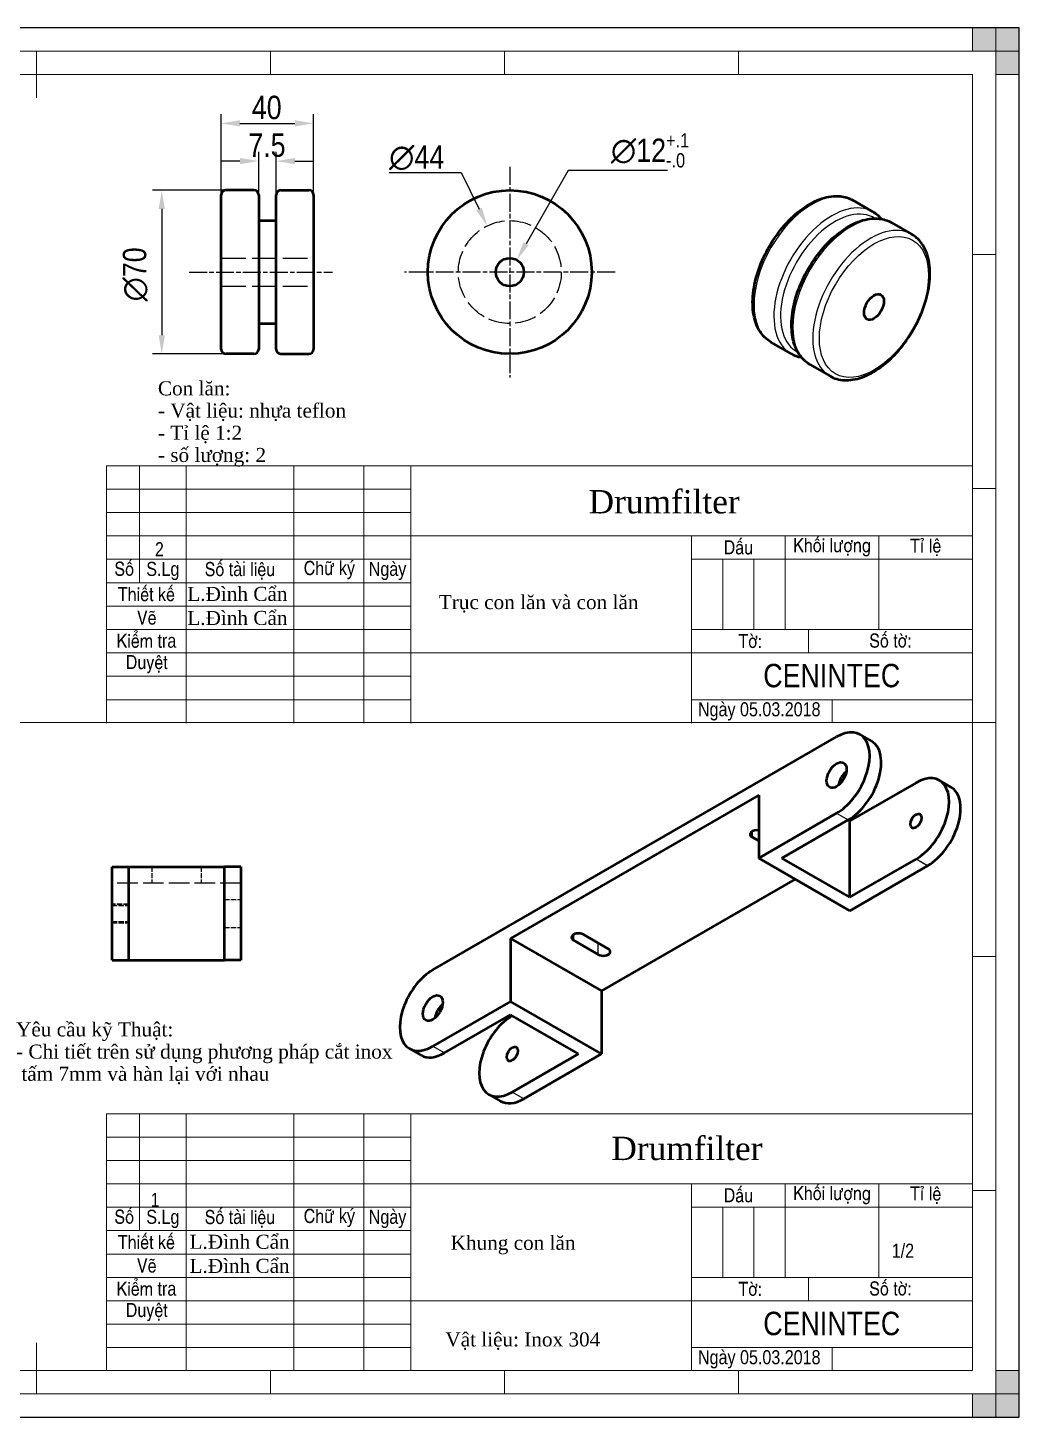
# Model space of a CAD drawing. Header units: millimetres. Extents: x 0 to 840, y 0 to 594.
# Drawn here: x 416 to 840, y 0 to 594 of the extents above; entities that cross this region are included whole.
import ezdxf

# ---------------------------------------------------------------- set-up
doc = ezdxf.new("R2010")
doc.units = ezdxf.units.MM
doc.header["$LTSCALE"] = 2
doc.linetypes.add('CHAIN', pattern=[0.7087, 0.4724, -0.0591, 0.1181, -0.0591])
doc.linetypes.add('DASHED', pattern=[0.2067, 0.1654, -0.0413])
for name, color, linetype, lineweight in [('Border (ANSI)', 7, 'Continuous', 70), ('Center Mark (ANSI)', 7, 'Continuous', 25), ('Centerline (ANSI)', 7, 'Continuous', 25), ('Co ban', 7, 'Continuous', 50), ('Dimension (ANSI)', 7, 'Continuous', 25), ('Hidden Narrow (ANSI)', 7, 'DASHED', 25), ('Symbol (ANSI)', 7, 'Continuous', 25)]:
    doc.layers.add(name, color=color, linetype=linetype, lineweight=lineweight)
for name, color, linetype, lineweight, true_color in [('Khung ban ve', 5, 'Continuous', 15, 0x0000ff), ('Lien manh', 7, 'Continuous', 25, 0x020305), ('Manh', 7, 'DASHED', 25, 0x008000), ('Manh khung ten', 7, 'Continuous', 15, 0x994c4c), ('THIN', 5, 'Continuous', 15, 0x0000ff)]:
    doc.layers.add(name, color=color, linetype=linetype, lineweight=lineweight, true_color=true_color)
doc.styles.add('Note Text (ANSI)', font='')
doc.styles.add('StandardAM_ANSI', font='')
doc.styles.get('Note Text (ANSI)').set_extended_font_data('VNI-Helve-Condense')
doc.styles.get('StandardAM_ANSI').set_extended_font_data('VNI-Helve-Condense')
doc.dimstyles.new('Default - mm (ANSI)', dxfattribs={"dimscale": 2, "dimtxt": 5, "dimasz": 4, "dimexe": 2, "dimexo": 0.5, "dimgap": 0.8, "dimtad": 1, "dimtoh": 1, "dimdec": 0, "dimrnd": 1e-08, "dimzin": 4, "dimdsep": 46, "dimtxsty": 'StandardAM_ANSI', "dimcen": 0.09, "dimdle": 10, "dimclrd": 256, "dimclre": 256, "dimclrt": 256, "dimadec": 1, "dimazin": 1, "dimtfac": 0.61, "dimtofl": 0, "dimtmove": 0, "dimatfit": 3, "dimldrblk": 'DOT', "dimfxl": 1, "dimtolj": 1, "dimtzin": 4, "dimlwd": -1, "dimlwe": -1, "dimarcsym": 0})

# ---------------------------------------------------------------- blocks, each defined once
blk = doc.blocks.new('Borders 2x A3')
at = {"layer": 'THIN'}
for points in [[(420, 292), (420, 297), (410, 297), (410, 292)], [(420, 297), (415, 297), (415, 287), (420, 287)], [(415, 0), (415, 10), (420, 10), (420, 0)], [(420, 0), (410, 0), (410, 5), (420, 5)]]:
    blk.add_hatch(color=256, dxfattribs=at).paths.add_polyline_path(points)
at = {"layer": 'Khung ban ve'}
for p, q in [((210, 292), (210, 282)), ((20, 287), (410, 287)), ((410, 287), (410, 10)), ((225, 148.38), (225, 203.38)), ((225, 203.38), (410.02, 203.38)), ((232, 178.38), (232, 203.38)), ((242, 148.38), (242, 203.38)), ((265, 148.38), (265, 203.38)), ((280, 148.38), (280, 203.38)), ((290, 148.38), (290, 203.38)), ((225, 188.38), (410.02, 188.38)), ((350, 148.38), (350, 188.38)), ((370, 168.38), (370, 188.38)), ((390, 168.38), (390, 188.38)), ((225, 183.38), (290, 183.38)), ((350, 183.38), (410.02, 183.38)), ((225, 178.38), (290, 178.38)), ((350, 168.38), (410.02, 168.38)), ((375, 163.38), (375, 168.38)), ((410, 163.38), (290, 163.38)), ((410, 148.5), (20, 148.5)), ((405, 148.5), (415, 148.5)), ((225, 64.88), (410.02, 64.88)), ((225, 9.88), (225, 64.88)), ((232, 39.88), (232, 64.88)), ((242, 9.88), (242, 64.88)), ((265, 9.88), (265, 64.88)), ((280, 9.88), (280, 64.88)), ((290, 9.88), (290, 64.88)), ((410, 59.88), (410.02, 59.88)), ((410, 54.88), (410.02, 54.88)), ((225, 49.88), (410.02, 49.88)), ((350, 9.88), (350, 49.88)), ((370, 29.88), (370, 49.88)), ((390, 29.88), (390, 49.88)), ((225, 44.88), (290, 44.88)), ((350, 44.88), (410.02, 44.88)), ((225, 39.88), (290, 39.88)), ((410, 39.88), (410.02, 39.88)), ((410, 34.88), (410.02, 34.88)), ((350, 29.88), (410.02, 29.88)), ((375, 24.88), (375, 29.88)), ((410, 24.88), (290, 24.88)), ((410, 19.88), (410.02, 19.88)), ((210, 15.93), (210, 5)), ((410, 10), (20, 10))]:
    blk.add_line(p, q, dxfattribs=at)
at = {"layer": 'Manh khung ten', "lineweight": 25}
for p, q in [((420, 297), (0, 297)), ((420, 0), (420, 297)), ((0, 0), (420, 0))]:
    blk.add_line(p, q, dxfattribs=at)
at = {"layer": 'Manh khung ten'}
for p, q in [((0, 297), (420, 297)), ((420, 297), (420, 0)), ((15, 292), (415, 292)), ((260, 292), (260, 287)), ((310, 292), (310, 287)), ((360, 292), (360, 287)), ((415, 292), (415, 5)), ((414.97, 248.54), (409.98, 248.54)), ((225, 198.38), (290, 198.38)), ((414.98, 198.5), (410, 198.5)), ((225, 193.38), (290, 193.38)), ((356.67, 168.38), (356.67, 183.38)), ((363.33, 168.38), (363.33, 183.38)), ((225, 173.38), (290, 173.38)), ((225, 168.38), (290, 168.38)), ((225, 163.38), (290, 163.38)), ((225, 158.38), (290, 158.38)), ((225, 153.38), (290, 153.38)), ((350, 153.38), (410.02, 153.38)), ((380.01, 153.38), (380.01, 148.5)), ((414.98, 98.5), (410, 98.5)), ((225, 59.88), (290, 59.88)), ((225, 54.88), (290, 54.88)), ((415, 48.46), (410.02, 48.46)), ((356.67, 29.88), (356.67, 44.88)), ((363.33, 29.88), (363.33, 44.88)), ((225, 34.88), (290, 34.88)), ((225, 29.88), (290, 29.88)), ((225, 24.88), (290, 24.88)), ((225, 19.88), (290, 19.88)), ((225, 14.88), (290, 14.88)), ((350, 14.88), (410.02, 14.88)), ((380.01, 14.88), (380.01, 10)), ((260, 10), (260, 5)), ((310, 10), (310, 5)), ((360, 10), (360, 5)), ((415, 5), (15, 5)), ((420, 0), (0, 0))]:
    blk.add_line(p, q, dxfattribs=at)
at = {"layer": 'THIN'}
for p, q in [((420, 297), (410, 297)), ((410, 297), (410, 292)), ((420, 297), (415, 297)), ((415, 297), (415, 287)), ((420, 292), (420, 297)), ((420, 287), (420, 297)), ((410, 292), (420, 292)), ((415, 287), (420, 287)), ((415, 0), (415, 10)), ((415, 10), (420, 10)), ((420, 10), (420, 0)), ((410, 0), (410, 5)), ((410, 5), (420, 5)), ((420, 5), (420, 0)), ((420, 0), (410, 0)), ((420, 0), (415, 0))]:
    blk.add_line(p, q, dxfattribs=at)
at = {"layer": 'Border (ANSI)', "style": 'Note Text (ANSI)'}
for s, insert, char_height, width, attachment_point in [('\\fTimes New Roman|b0|i0;\\H5.0000;Drumfilter', (344.13, 195.65), 5, 59.8872, 5), ('Daáu', (360, 185.92), 3, 19.9371, 5), ('Khoái löôïng', (379.99, 185.95), 3, 19.9371, 5), ('Tæ leä', (400.02, 185.95), 3, 19.9948, 5), ('Soá', (228.76, 181.33), 3, 7.075, 5), ('S.Lg', (237.02, 180.88), 3, 10.0576, 5), ('Soá taøi lieäu', (253.49, 180.92), 3, 22.8599, 5), ('Chöõ kyù', (272.6, 181.08), 3, 15.0245, 5), ('Ngaøy', (285.03, 180.88), 3, 10.0163, 5), ('Thieát keá', (233.51, 175.91), 3, 16.9679, 5), ('\\fTimes New Roman|b0|i0;\\H3.0000;L.Đình Cẩn', (252.95, 175.96), 3, 22.8602, 5), ('Veõ', (233.58, 170.9), 3, 17.0139, 5), ('\\fTimes New Roman|b0|i0;\\H3.0000;L.Đình Cẩn', (252.95, 170.82), 3, 22.8602, 5), ('Kieåm tra', (233.51, 165.95), 3, 16.9779, 5), ('Tôø:', (362.55, 165.91), 3, 24.9188, 5), ('Soá tôø:', (392.49, 165.98), 3, 34.8305, 5), ('Duyeät', (233.58, 160.97), 3, 16.9779, 5), ('\\fVNI-Helve-Condense|b0|i0;\\H5.0000;CENINTEC', (379.95, 158.5), 5, 59.8872, 5), ('\\fVNI-Helve-Condense|b0|i0;Ngaøy 05.03.2018', (351.37, 150.87), 3, 30.0083, 4), ('\\fTimes New Roman|b0|i0;\\H5.0000;Drumfilter', (349, 57.42), 5, 59.8872, 5), ('Daáu', (360, 47.42), 3, 19.9371, 5), ('Khoái löôïng', (379.99, 47.45), 3, 19.9371, 5), ('Tæ leä', (400.02, 47.45), 3, 19.9948, 5), ('Soá', (228.76, 42.83), 3, 7.075, 5), ('Soá taøi lieäu', (253.49, 42.42), 3, 22.8599, 5), ('Chöõ kyù', (272.6, 42.58), 3, 15.0245, 5), ('S.Lg', (237.02, 42.38), 3, 10.0576, 5), ('Ngaøy', (285.03, 42.38), 3, 10.0163, 5), ('Thieát keá', (233.51, 37.41), 3, 16.9679, 5), ('\\fTimes New Roman|b0|i0;\\H3.0000;L.Đình Cẩn', (253.42, 37.47), 3, 22.8602, 5), ('Veõ', (233.58, 32.4), 3, 17.0139, 5), ('\\fTimes New Roman|b0|i0;\\H3.0000;L.Đình Cẩn', (253.42, 32.32), 3, 22.8602, 5), ('Kieåm tra', (233.51, 27.45), 3, 16.9779, 5), ('Tôø:', (362.55, 27.41), 3, 24.9188, 5), ('Soá tôø:', (392.49, 27.48), 3, 34.8305, 5), ('Duyeät', (233.58, 22.47), 3, 16.9779, 5), ('\\fVNI-Helve-Condense|b0|i0;\\H5.0000;CENINTEC', (379.95, 20), 5, 59.8872, 5), ('\\fVNI-Helve-Condense|b0|i0;Ngaøy 05.03.2018', (351.37, 12.37), 3, 30.0083, 4)]:
    blk.add_mtext(s, dxfattribs=dict(at, insert=insert, char_height=char_height, width=width, attachment_point=attachment_point))
blk = doc.blocks.new('*D20')
at = {"layer": 'Defpoints', "color": 0, "transparency": 16777216}
for p in [(538.49, 553.14), (498.99, 522.55), (538.49, 522.55)]:
    blk.add_point(p, dxfattribs=at)
at = {"layer": 'Dimension (ANSI)', "transparency": 16777216}
for p, q in [((498.99, 523.55), (498.99, 557.14)), ((506.99, 553.14), (530.49, 553.14)), ((538.49, 523.55), (538.49, 557.14))]:
    blk.add_line(p, q, dxfattribs=at)
for points in [[(506.99, 554.47), (506.99, 551.81), (498.99, 553.14)], [(530.49, 554.47), (530.49, 551.81), (538.49, 553.14)]]:
    blk.add_solid(points, dxfattribs=at)
at = {"layer": 'Dimension (ANSI)', "color": 150, "true_color": 0x0080ff, "transparency": 16777216, "insert": (512.06, 564.95), "char_height": 10, "attachment_point": 1, "style": 'StandardAM_ANSI'}
blk.add_mtext('\\A1;40', dxfattribs=at)
blk = doc.blocks.new('_Dot')
at = {"color": 0, "linetype": 'ByBlock', "lineweight": -2}
blk.add_line((-0.5, 0), (-1, 0), dxfattribs=at)
at = {"color": 0, "linetype": 'ByBlock', "const_width": 0.5}
blk.add_lwpolyline([(-0.25, 0, 1), (0.25, 0, 1)], format="xyb", close=True, dxfattribs=at)
blk = doc.blocks.new('*D21')
at = {"layer": 'Defpoints', "color": 0, "transparency": 16777216}
for p in [(522.49, 537.02), (514.99, 522.55), (522.49, 522.55)]:
    blk.add_point(p, dxfattribs=at)
at = {"layer": 'Dimension (ANSI)', "transparency": 16777216}
for p, q in [((514.99, 523.55), (514.99, 541.02)), ((522.49, 523.55), (522.49, 541.02)), ((506.99, 537.02), (498.99, 537.02)), ((530.49, 537.02), (538.49, 537.02))]:
    blk.add_line(p, q, dxfattribs=at)
for points in [[(506.99, 538.35), (506.99, 535.68), (514.99, 537.02)], [(530.49, 538.35), (530.49, 535.68), (522.49, 537.02)]]:
    blk.add_solid(points, dxfattribs=at)
at = {"layer": 'Dimension (ANSI)', "color": 150, "true_color": 0x0080ff, "transparency": 16777216, "insert": (510.56, 548.83), "char_height": 10, "attachment_point": 1, "style": 'StandardAM_ANSI'}
blk.add_mtext('\\A1;7.5', dxfattribs=at)
blk = doc.blocks.new('*D22')
at = {"layer": 'Defpoints', "color": 0, "transparency": 16777216}
for p in [(500.99, 524.55), (473.58, 454.55), (500.99, 454.55)]:
    blk.add_point(p, dxfattribs=at)
at = {"layer": 'Dimension (ANSI)', "transparency": 16777216}
for p, q in [((499.99, 524.55), (469.58, 524.55)), ((473.58, 516.55), (473.58, 462.55)), ((499.99, 454.55), (469.58, 454.55))]:
    blk.add_line(p, q, dxfattribs=at)
for points in [[(472.25, 516.55), (474.92, 516.55), (473.58, 524.55)], [(472.25, 462.55), (474.92, 462.55), (473.58, 454.55)]]:
    blk.add_solid(points, dxfattribs=at)
at = {"layer": 'Dimension (ANSI)', "color": 150, "true_color": 0x0080ff, "transparency": 16777216, "insert": (456.94, 477.02), "char_height": 10, "attachment_point": 1, "rotation": 90, "style": 'StandardAM_ANSI'}
blk.add_mtext('\\A1;\\fAIGDT|b0|i0;\\H10.0000;n\\fVNI-Helve-Condense|b0|i0;\\H10.0000;70', dxfattribs=at)
blk = doc.blocks.new('*D23')
at = {"layer": 'Defpoints', "color": 0, "transparency": 16777216}
for p in [(625.29, 494.75), (619.33, 484.34)]:
    blk.add_point(p, dxfattribs=at)
at = {"layer": 'Dimension (ANSI)', "transparency": 16777216}
for p, q in [((647.19, 532.97), (629.27, 501.69)), ((689.68, 532.97), (647.19, 532.97)), ((622.13, 489.55), (622.49, 489.55)), ((622.31, 489.37), (622.31, 489.73))]:
    blk.add_line(p, q, dxfattribs=at)
blk.add_solid([(628.11, 502.36), (630.42, 501.03), (625.29, 494.75)], dxfattribs=at)
at = {"layer": 'Dimension (ANSI)', "color": 150, "true_color": 0x0080ff, "transparency": 16777216, "insert": (665.52, 548.93), "char_height": 10, "attachment_point": 1, "style": 'StandardAM_ANSI'}
blk.add_mtext('\\A1;∅12{\\H6.1;\\S+.1^ -.0;}', dxfattribs=at)
blk = doc.blocks.new('*D24')
at = {"layer": 'Defpoints', "color": 0, "transparency": 16777216}
for p in [(612.67, 509.32), (631.95, 469.77)]:
    blk.add_point(p, dxfattribs=at)
at = {"layer": 'Dimension (ANSI)', "transparency": 16777216}
for p, q in [((570.72, 532.15), (601.54, 532.15)), ((601.54, 532.15), (609.17, 516.51)), ((622.13, 489.55), (622.49, 489.55)), ((622.31, 489.37), (622.31, 489.73))]:
    blk.add_line(p, q, dxfattribs=at)
blk.add_solid([(610.36, 517.1), (607.97, 515.93), (612.67, 509.32)], dxfattribs=at)
at = {"layer": 'Dimension (ANSI)', "color": 150, "true_color": 0x0080ff, "transparency": 16777216, "insert": (570.72, 543.75), "char_height": 10, "attachment_point": 1, "style": 'StandardAM_ANSI'}
blk.add_mtext('\\A1;∅44', dxfattribs=at)

msp = doc.modelspace()

# ---------------------------------------------------------------- linework, layer by layer
at = {"layer": 'Center Mark (ANSI)', "linetype": 'CHAIN', "ltscale": 8.113447}
for p, q in [((622.308, 534.546), (622.308, 444.546)), ((667.308, 489.546), (577.308, 489.546))]:
    msp.add_line(p, q, dxfattribs=at)
at = {"layer": 'Centerline (ANSI)', "linetype": 'CHAIN', "ltscale": 8.113447}
msp.add_line((485.269, 489.546), (546.48, 489.546), dxfattribs=at)
at = {"layer": 'Co ban'}
for p, q in [((512.989, 524.546), (500.989, 524.546)), ((524.489, 524.546), (536.489, 524.546)), ((498.989, 456.546), (498.989, 522.546)), ((514.989, 522.546), (514.989, 456.546)), ((522.489, 456.546), (522.489, 522.546)), ((538.489, 522.546), (538.489, 456.546)), ((777.408, 515.355), (768.923, 520.254)), ((514.989, 511.546), (522.489, 511.546)), ((785.54, 510.66), (794.025, 505.761)), ((514.989, 467.546), (522.489, 467.546)), ((742.408, 454.733), (733.923, 459.632)), ((512.989, 454.546), (500.989, 454.546)), ((524.489, 454.546), (536.489, 454.546)), ((750.54, 450.038), (759.025, 445.139)), ((771.963, 291.843), (776.913, 288.985)), ((589.429, 191.24), (761.963, 290.852)), ((795.905, 271.257), (767.62, 254.927)), ((810.854, 269.389), (805.905, 272.247)), ((728.729, 265.949), (622.663, 204.712)), ((728.729, 265.949), (728.729, 239.005)), ((728.729, 239.005), (761.963, 258.193)), ((766.913, 255.335), (738.629, 239.005)), ((767.62, 254.927), (766.913, 255.335)), ((767.62, 222.267), (767.62, 254.927)), ((728.729, 246.353), (725.901, 247.986)), ((767.62, 216.551), (728.729, 239.005)), ((767.62, 222.267), (738.629, 239.005)), ((767.62, 222.267), (795.905, 238.597)), ((452.36, 195.345), (452.36, 235.345)), ((452.36, 235.345), (459.36, 235.345)), ((459.36, 235.345), (500.36, 235.345)), ((459.36, 235.345), (459.36, 195.345)), ((507.36, 235.345), (500.36, 235.345)), ((500.36, 195.345), (500.36, 235.345)), ((507.36, 235.345), (507.36, 195.345)), ((767.62, 216.551), (800.854, 235.739)), ((744.286, 230.023), (661.554, 182.258)), ((622.663, 204.712), (661.554, 182.258)), ((622.663, 204.712), (622.663, 177.768)), ((660.14, 197.772), (649.533, 203.896)), ((653.776, 206.345), (664.383, 200.221)), ((452.36, 195.345), (459.36, 195.345)), ((459.36, 195.345), (500.36, 195.345)), ((507.36, 195.345), (500.36, 195.345)), ((661.554, 182.258), (661.554, 155.314)), ((622.663, 177.768), (589.429, 158.58)), ((661.554, 155.314), (622.663, 177.768)), ((594.379, 155.722), (622.663, 172.052)), ((651.655, 155.314), (622.663, 172.052)), ((584.379, 154.732), (579.429, 157.589)), ((651.655, 155.314), (623.371, 138.984)), ((661.554, 155.314), (628.32, 136.126)), ((613.371, 137.994), (618.32, 135.136))]:
    msp.add_line(p, q, dxfattribs=at)
for radius in [35, 6]:
    msp.add_circle((622.308, 489.546), radius, dxfattribs=at)
for centre, start, end in [((500.989, 522.546), 90, 180), ((512.989, 522.546), 0, 90), ((524.489, 522.546), 90, 180), ((536.489, 522.546), 0, 90), ((500.989, 456.546), 180, 270), ((512.989, 456.546), 270, 0), ((524.489, 456.546), 180, 270), ((536.489, 456.546), 270, 0)]:
    msp.add_arc(centre, 2, start, end, dxfattribs=at)
for centre, major_axis in [((777.94, 474.634), (3, 5.196)), ((761.963, 274.523), (3, 5.196)), ((795.905, 254.927), (-1.675, -2.901)), ((589.429, 174.91), (3, 5.196)), ((623.371, 155.314), (-1.675, -2.901))]:
    msp.add_ellipse(centre, major_axis=major_axis, ratio=0.5773503, dxfattribs=at)
for centre, major_axis, start_param, end_param in [((761.963, 274.523), (10, 17.321), 3.9269908, 7.0685835), ((766.913, 271.665), (10, 17.321), 3.9269908, 6.2831853), ((766.913, 271.665), (-3, -5.196), 4.1117204, 5.3130576), ((795.905, 254.927), (10, 17.321), 3.9269908, 7.0685835), ((800.854, 252.069), (10, 17.321), 3.9269908, 6.2831853), ((728.022, 249.211), (-3, 0), 4.4744479, 7.0685835), ((651.655, 205.12), (-3, 0), 3.9269908, 7.0685835), ((662.261, 198.997), (3, 0), 3.9269908, 7.0685835), ((589.429, 174.91), (-10, -17.321), 3.9269908, 7.0685835), ((594.379, 172.052), (3, 5.196), 0.9701277, 2.1714649), ((623.371, 155.314), (-10, -17.321), 3.9269908, 7.0685835), ((594.379, 172.052), (-10, -17.321), 0, 0.7853982), ((628.32, 152.456), (-10, -17.321), 0, 0.7853982)]:
    msp.add_ellipse(centre, major_axis=major_axis, ratio=0.5773503, start_param=start_param, end_param=end_param, dxfattribs=at)
for points, knots in [([(733.923, 459.632), (732.05, 460.713), (730.459, 462.267), (727.934, 466.181), (727.04, 468.579), (726.022, 474.06), (725.953, 477.181), (726.679, 483.751), (727.483, 487.203), (729.866, 494.063), (731.441, 497.47), (735.2, 503.915), (737.382, 506.952), (742.152, 512.369), (744.739, 514.746), (750.092, 518.596), (752.858, 520.066), (758.299, 521.885), (760.98, 522.247), (765.442, 521.78), (767.285, 521.199), (768.923, 520.254)], [3.9269908, 3.9269908, 3.9269908, 3.9269908, 4.2151065, 4.2151065, 4.5211807, 4.5211807, 4.847796, 4.847796, 5.1774164, 5.1774164, 5.5054591, 5.5054591, 5.8327947, 5.8327947, 6.1609007, 6.1609007, 6.4905608, 6.4905608, 6.816636, 6.816636, 7.0685835, 7.0685835, 7.0685835, 7.0685835]), ([(750.54, 450.038), (748.667, 451.12), (747.076, 452.673), (744.551, 456.587), (743.657, 458.986), (742.639, 464.466), (742.57, 467.587), (743.296, 474.157), (744.1, 477.609), (746.483, 484.469), (748.058, 487.876), (751.817, 494.321), (753.999, 497.359), (758.769, 502.775), (761.356, 505.152), (766.709, 509.002), (769.475, 510.472), (774.916, 512.292), (777.597, 512.653), (782.059, 512.186), (783.902, 511.606), (785.54, 510.66)], [3.9269908, 3.9269908, 3.9269908, 3.9269908, 4.2151065, 4.2151065, 4.5211807, 4.5211807, 4.847796, 4.847796, 5.1774164, 5.1774164, 5.5054591, 5.5054591, 5.8327947, 5.8327947, 6.1609007, 6.1609007, 6.4905608, 6.4905608, 6.816636, 6.816636, 7.0685835, 7.0685835, 7.0685835, 7.0685835]), ([(759.025, 445.139), (760.898, 444.058), (763.04, 443.456), (767.692, 443.227), (770.216, 443.652), (775.471, 445.511), (778.208, 447.012), (783.535, 450.925), (786.122, 453.347), (790.872, 458.841), (793.035, 461.909), (796.737, 468.387), (798.276, 471.795), (800.583, 478.634), (801.348, 482.063), (802.005, 488.624), (801.895, 491.754), (800.751, 497.376), (799.723, 499.879), (797.088, 503.509), (795.663, 504.816), (794.025, 505.761)], [2.3561945, 2.3561945, 2.3561945, 2.3561945, 2.6443102, 2.6443102, 2.9503844, 2.9503844, 3.2769996, 3.2769996, 3.6066201, 3.6066201, 3.9346628, 3.9346628, 4.2619984, 4.2619984, 4.5901043, 4.5901043, 4.9197644, 4.9197644, 5.2458397, 5.2458397, 5.4977871, 5.4977871, 5.4977871, 5.4977871])]:
    msp.add_open_spline(points, degree=3, knots=knots, dxfattribs=at)
for points in [[(781.044, 512.263), (780.008, 513.514), (778.783, 514.562), (777.408, 515.355)], [(742.408, 454.733), (743.783, 453.94), (745.302, 453.402), (746.904, 453.131)]]:
    msp.add_open_spline(points, degree=3, dxfattribs=at)
at = {"layer": 'Hidden Narrow (ANSI)', "ltscale": 6.666338}
for p, q in [((459.36, 219.371), (452.36, 219.371)), ((459.36, 219.236), (452.36, 219.236)), ((452.36, 211.454), (459.36, 211.454)), ((452.36, 211.318), (459.36, 211.318))]:
    msp.add_line(p, q, dxfattribs=at)
at = {"layer": 'Lien manh'}
for p, q in [((761.963, 258.193), (766.913, 255.335)), ((725.901, 250.436), (725.901, 247.986)), ((800.854, 235.739), (795.905, 238.597)), ((649.533, 206.345), (649.533, 203.896)), ((660.14, 197.772), (660.14, 202.671)), ((589.429, 158.58), (594.379, 155.722)), ((628.32, 136.126), (623.371, 138.984))]:
    msp.add_line(p, q, dxfattribs=at)
for centre, major_axis, start_param, end_param in [((751.423, 489.943), (-17.5, -30.311), 3.1415927, 6.2831853), ((759.908, 485.044), (17.5, 30.311), 0, 3.1415927), ((761.323, 484.228), (-16.5, -28.579), 3.1083085, 6.3164694), ((768.04, 480.349), (-17.5, -30.311), 3.1415927, 6.2831853), ((776.525, 475.45), (17.5, 30.311), 0, 3.1415927)]:
    msp.add_ellipse(centre, major_axis=major_axis, ratio=0.5773503, start_param=start_param, end_param=end_param, dxfattribs=at)
msp.add_ellipse((777.94, 474.634), major_axis=(16.5, 28.579), ratio=0.5773503, dxfattribs=at)
at = {"layer": 'Manh', "ltscale": 31.849701}
for p, q in [((498.989, 495.546), (538.489, 495.546)), ((498.989, 483.546), (538.489, 483.546))]:
    msp.add_line(p, q, dxfattribs=at)
at = {"layer": 'Manh', "ltscale": 6.666338}
for p, q in [((469.36, 235.345), (469.36, 228.345)), ((490.36, 235.345), (490.36, 228.345)), ((500.36, 221.345), (507.36, 221.345)), ((452.36, 218.695), (459.36, 218.695)), ((452.36, 211.995), (459.36, 211.995)), ((500.36, 209.345), (507.36, 209.345))]:
    msp.add_line(p, q, dxfattribs=at)
at = {"layer": 'Manh', "ltscale": 26.608612}
msp.add_line((507.36, 228.345), (452.36, 228.345), dxfattribs=at)
at = {"layer": 'Manh', "ltscale": 27.864473}
msp.add_circle((622.308, 489.546), 22, dxfattribs=at)

# ---------------------------------------------------------------- block references
at = {"xscale": 2, "yscale": 2, "zscale": 2}
msp.add_blockref('Borders 2x A3', (0, 0), dxfattribs=at)

# ---------------------------------------------------------------- texts
at = {"layer": 'Symbol (ANSI)', "char_height": 6, "attachment_point": 1, "line_spacing_factor": 0.948986, "style": 'Note Text (ANSI)'}
for s, insert, width in [('{\\fTimes New Roman|b0|i0;\\H6.0000;Con lăn:\\P\\fTimes New Roman|b0|i0;\\H6.0000;- Vật liệu: nhựa teflon\\P\\fTimes New Roman|b0|i0;\\H6.0000;- Tỉ lệ 1:2\\P\\fTimes New Roman|b0|i0;\\H6.0000;- số lượng: 2}', (471.941, 442.853), 80.44118), ('{\\fTimes New Roman|b0|i0;\\H6.0000;Yêu cầu kỹ Thuật:\\P\\fTimes New Roman|b0|i0;\\H6.0000;- Chi tiết trên sử dụng phương pháp cắt inox\\P\\fTimes New Roman|b0|i0;\\H6.0000; tấm 7mm và hàn lại với nhau}', (411.314, 168.798), 160.92157)]:
    msp.add_mtext(s, dxfattribs=dict(at, insert=insert, width=width))
at = {"layer": 'Symbol (ANSI)', "char_height": 6, "attachment_point": 1, "style": 'Note Text (ANSI)'}
for s, insert in [('{\\fVNI-Helve-Condense|b0|i0;2}', (470.653, 374.071)), ('{\\fVNI-Helve-Condense|b0|i0;1}', (468.833, 95.911))]:
    msp.add_mtext(s, dxfattribs=dict(at, insert=insert))
for s, insert, width in [('{\\fTimes New Roman|b0|i0;\\H6.0000;Trục con lăn và con lăn}', (591.985, 351.472), 85.33824), ('{\\fTimes New Roman|b0|i0;\\H6.0000;Khung con lăn}', (597.036, 77.581), 53.38235), ('{\\fVNI-Helve-Condense|b0|i0;1/2}', (785.533, 74.185), 10.44782), ('{\\fTimes New Roman|b0|i0;\\H6.0000;Vật liệu: Inox 304}', (594.771, 36.259), 66.2255)]:
    msp.add_mtext(s, dxfattribs=dict(at, insert=insert, width=width))

# ---------------------------------------------------------------- dimensions: what is measured, and where the dimension line sits
at = {"layer": 'Dimension (ANSI)'}
dim = msp.add_linear_dim(base=(538.489383192, 553.139399392), p1=(498.989383192, 522.546313394), p2=(538.489383192, 522.546313394), angle=180, dimstyle='Default - mm (ANSI)', override={"dimgap": 0.8, "dimtoh": 0, "dimdec": 0, "dimtol": 0, "dimlim": 0, "dimtp": 0, "dimtm": 0, "dimtdec": 2, "dimatfit": 1}, dxfattribs=at)
dim.commit()
dim.dimension.update_dxf_attribs({"geometry": '*D20', "text_midpoint": (518.739383192, 553.139399392), "dimtype": 160})
dim = msp.add_linear_dim(base=(522.489, 537.018), p1=(514.989, 522.546), p2=(522.489, 522.546), dimstyle='Default - mm (ANSI)', override={"dimgap": 0.8, "dimtoh": 0, "dimdec": 1, "dimtol": 0, "dimlim": 0, "dimtp": 0, "dimtm": 0, "dimtdec": 2, "dimatfit": 1}, dxfattribs=at)
dim.commit()
dim.dimension.update_dxf_attribs({"geometry": '*D21', "text_midpoint": (518.739, 537.018), "dimtype": 160})
for p1, p2, override, picture, middle in [((619.326, 484.34), (625.291, 494.752), {"dimgap": 0.8, "dimtih": 1, "dimdec": 0, "dimlfac": 1, "dimtol": 1, "dimlim": 0, "dimtp": 0.1, "dimtm": 1e-09, "dimtdec": 1}, '*D23', (677.602, 532.969)), ((631.946, 469.77), (612.67, 509.323), {"dimgap": 0.8, "dimtih": 1, "dimdec": 0, "dimlfac": 1, "dimtol": 0, "dimlim": 0, "dimtp": 0, "dimtm": 0, "dimtdec": 2}, '*D24', (577.997, 532.154))]:
    dim = msp.add_diameter_dim_2p(p1=p1, p2=p2, dimstyle='Default - mm (ANSI)', override=override, dxfattribs=at)
    dim.commit()
    dim.dimension.update_dxf_attribs({"geometry": picture, "text_midpoint": middle, "dimtype": 163})
dim = msp.add_linear_dim(base=(473.582, 454.546), p1=(500.989, 524.546), p2=(500.989, 454.546), angle=90, text='\\fAIGDT|b0|i0;\\H10.0000;n\\fVNI-Helve-Condense|b0|i0;\\H10.0000;<>', dimstyle='Default - mm (ANSI)', override={"dimgap": 0.8, "dimtoh": 0, "dimdec": 0, "dimtol": 0, "dimlim": 0, "dimtp": 0, "dimtm": 0, "dimtdec": 2, "dimatfit": 1}, dxfattribs=at)
dim.commit()
dim.dimension.update_dxf_attribs({"geometry": '*D22', "text_midpoint": (473.582, 489.546), "dimtype": 160})

doc.saveas('drawing.dxf')
